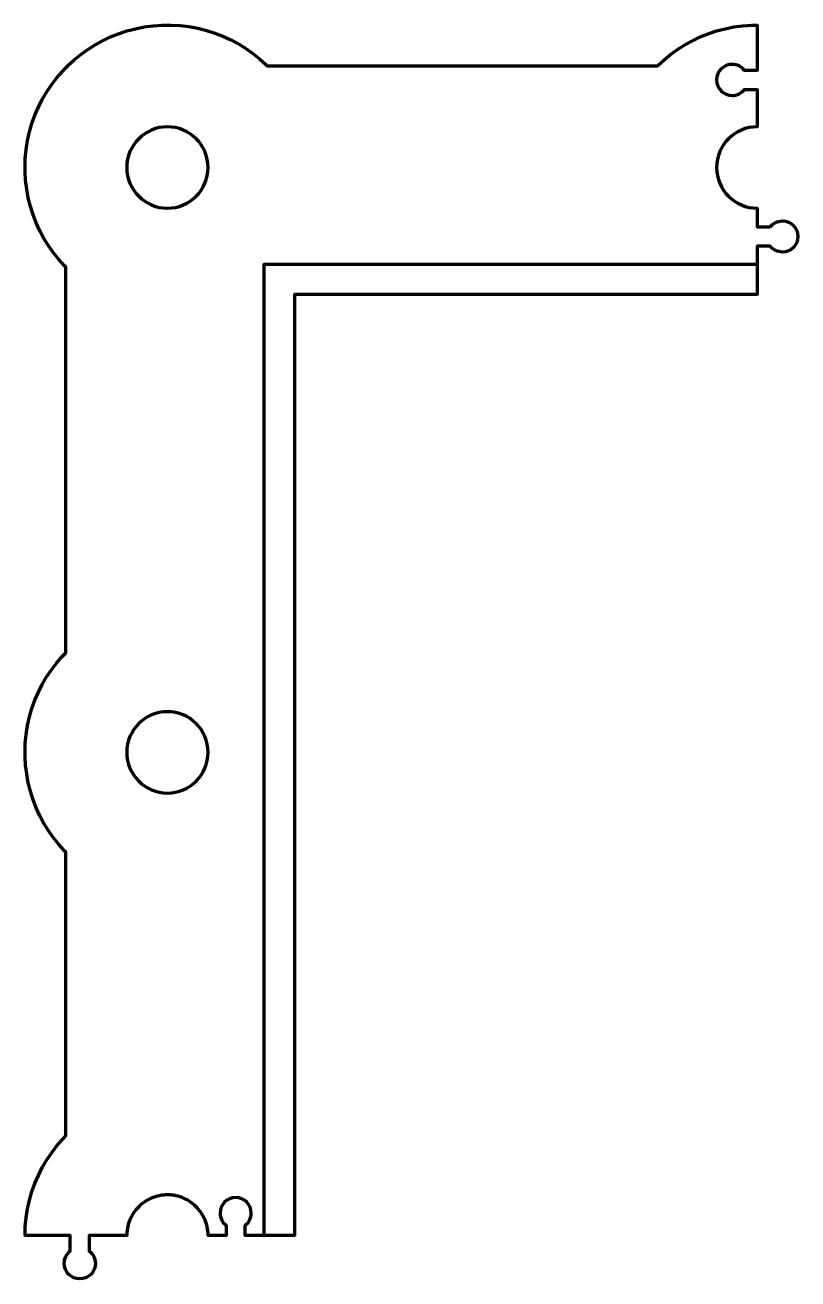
# Model space of a CAD drawing. Header units: centimetres. Extents: x -407 to -233, y -46 to 85.
# Drawn here: x -402.9 to -364.9, y 22 to 83.6 of the extents above; entities that cross this region are included whole.
import ezdxf

# ---------------------------------------------------------------- set-up
doc = ezdxf.new("R2010")
doc.units = ezdxf.units.CM
doc.header["$MEASUREMENT"] = 0
doc.layers.add('layer 1', color=7, linetype='Continuous')

msp = doc.modelspace()

# ---------------------------------------------------------------- linework, layer by layer
at = {"layer": 'layer 1', "lineweight": 100}
for points, knots in [([(-366.22767, 73.6761), (-366.22767, 73.6761), (-366.85875, 73.6761), (-366.85875, 73.6761), (-366.85875, 73.6761), (-366.85875, 73.6761), (-366.85875, 74.60027), (-366.85875, 74.60027), (-366.85875, 74.60027), (-367.96335, 74.60027), (-368.85875, 75.49566), (-368.85875, 76.60024), (-368.85875, 76.60024), (-368.85875, 77.70486), (-367.96331, 78.60024), (-366.85875, 78.60024), (-366.85875, 78.60024), (-366.85875, 78.60024), (-366.85875, 80.43671), (-366.85875, 80.43671), (-366.85875, 80.43671), (-366.85875, 80.43671), (-367.48711, 80.43671), (-367.48711, 80.43671), (-367.48711, 80.43671), (-367.62711, 80.25621), (-367.84599, 80.14002), (-368.09211, 80.14002), (-368.09211, 80.14002), (-368.51483, 80.14009), (-368.85735, 80.48262), (-368.85735, 80.90527), (-368.85735, 80.90527), (-368.85735, 81.32793), (-368.51467, 81.67052), (-368.09211, 81.67052), (-368.09211, 81.67052), (-367.84619, 81.67059), (-367.62723, 81.55448), (-367.48703, 81.3738), (-367.48703, 81.3738), (-367.48703, 81.3738), (-366.85875, 81.37381), (-366.85875, 81.37381), (-366.85875, 81.37381), (-366.85875, 81.37381), (-366.85875, 83.59941), (-366.85875, 83.59941), (-366.85875, 83.59941), (-366.85875, 83.59941), (-367.12579, 83.59766), (-367.12579, 83.59766), (-367.12579, 83.59766), (-367.12579, 83.59766), (-367.56839, 83.56686), (-367.56839, 83.56686), (-367.56839, 83.56686), (-367.56839, 83.56686), (-368.00559, 83.50852), (-368.00559, 83.50852), (-368.00559, 83.50852), (-368.00559, 83.50852), (-368.43515, 83.42343), (-368.43515, 83.42343), (-368.43515, 83.42343), (-368.43515, 83.42343), (-368.85583, 83.31239), (-368.85583, 83.31239), (-368.85583, 83.31239), (-368.85583, 83.31239), (-369.26603, 83.1765), (-369.26603, 83.1765), (-369.26603, 83.1765), (-369.26603, 83.1765), (-369.66419, 83.01664), (-369.66419, 83.01664), (-369.66419, 83.01664), (-369.66419, 83.01664), (-370.04931, 82.83391), (-370.04931, 82.83391), (-370.04931, 82.83391), (-370.04931, 82.83391), (-370.42079, 82.62937), (-370.42079, 82.62937), (-370.42079, 82.62937), (-370.42079, 82.62937), (-370.77703, 82.40386), (-370.77703, 82.40386), (-370.77703, 82.40386), (-370.77703, 82.40386), (-371.11803, 82.15827), (-371.11803, 82.15827), (-371.11803, 82.15827), (-371.11803, 82.15827), (-371.44283, 81.89356), (-371.44283, 81.89356), (-371.44283, 81.89356), (-371.44283, 81.89356), (-371.75083, 81.61035), (-371.75083, 81.61035), (-371.75083, 81.61035), (-371.75083, 81.61035), (-371.76067, 81.60019), (-371.76067, 81.60019), (-371.76067, 81.60019), (-371.76067, 81.60019), (-390.95987, 81.60019), (-390.95987, 81.60019), (-390.95987, 81.60019), (-390.95987, 81.60019), (-391.02719, 81.66845), (-391.02719, 81.66845), (-391.02719, 81.66845), (-391.02719, 81.66845), (-391.33867, 81.94801), (-391.33867, 81.94801), (-391.33867, 81.94801), (-391.33867, 81.94801), (-391.66663, 82.209), (-391.66663, 82.209), (-391.66663, 82.209), (-391.66663, 82.209), (-392.01079, 82.45053), (-392.01079, 82.45053), (-392.01079, 82.45053), (-392.01079, 82.45053), (-392.37019, 82.67199), (-392.37019, 82.67199), (-392.37019, 82.67199), (-392.37019, 82.67199), (-392.74423, 82.87225), (-392.74423, 82.87225), (-392.74423, 82.87225), (-392.74423, 82.87225), (-393.13219, 83.05045), (-393.13219, 83.05045), (-393.13219, 83.05045), (-393.13219, 83.05045), (-393.53291, 83.20563), (-393.53291, 83.20563), (-393.53291, 83.20563), (-393.53291, 83.20563), (-393.94531, 83.33668), (-393.94531, 83.33668), (-393.94531, 83.33668), (-393.94531, 83.33668), (-394.36791, 83.44256), (-394.36791, 83.44256), (-394.36791, 83.44256), (-394.36791, 83.44256), (-394.79939, 83.52241), (-394.79939, 83.52241), (-394.79939, 83.52241), (-394.79939, 83.52241), (-395.23755, 83.57528), (-395.23755, 83.57528), (-395.23755, 83.57528), (-395.23755, 83.57528), (-395.68079, 83.60052), (-395.68079, 83.60052), (-395.68079, 83.60052), (-395.68079, 83.60052), (-396.12591, 83.59766), (-396.12591, 83.59766), (-396.12591, 83.59766), (-396.12591, 83.59766), (-396.56819, 83.56686), (-396.56819, 83.56686), (-396.56819, 83.56686), (-396.56819, 83.56686), (-397.00539, 83.50852), (-397.00539, 83.50852), (-397.00539, 83.50852), (-397.00539, 83.50852), (-397.43531, 83.42343), (-397.43531, 83.42343), (-397.43531, 83.42343), (-397.43531, 83.42343), (-397.85595, 83.31239), (-397.85595, 83.31239), (-397.85595, 83.31239), (-397.85595, 83.31239), (-398.26587, 83.1765), (-398.26587, 83.1765), (-398.26587, 83.1765), (-398.26587, 83.1765), (-398.66435, 83.01664), (-398.66435, 83.01664), (-398.66435, 83.01664), (-398.66435, 83.01664), (-399.04947, 82.83391), (-399.04947, 82.83391), (-399.04947, 82.83391), (-399.04947, 82.83391), (-399.42059, 82.62937), (-399.42059, 82.62937), (-399.42059, 82.62937), (-399.42059, 82.62937), (-399.77715, 82.40386), (-399.77715, 82.40386), (-399.77715, 82.40386), (-399.77715, 82.40386), (-400.11815, 82.15827), (-400.11815, 82.15827), (-400.11815, 82.15827), (-400.11815, 82.15827), (-400.44267, 81.89356), (-400.44267, 81.89356), (-400.44267, 81.89356), (-400.44267, 81.89356), (-400.75063, 81.61035), (-400.75063, 81.61035), (-400.75063, 81.61035), (-400.75063, 81.61035), (-400.76047, 81.60019), (-400.76047, 81.60019), (-400.76047, 81.60019), (-400.76047, 81.60019), (-400.85891, 81.49827), (-400.85891, 81.49827), (-400.85891, 81.49827), (-400.85891, 81.49827), (-401.04115, 81.30944), (-401.04115, 81.30944), (-401.04115, 81.30944), (-401.04115, 81.30944), (-401.31323, 80.99138), (-401.31323, 80.99138), (-401.31323, 80.99138), (-401.31323, 80.99138), (-401.56659, 80.65682), (-401.56659, 80.65682), (-401.56659, 80.65682), (-401.56659, 80.65682), (-401.80027, 80.30646), (-401.80027, 80.30646), (-401.80027, 80.30646), (-401.80027, 80.30646), (-402.01331, 79.94101), (-402.01331, 79.94101), (-402.01331, 79.94101), (-402.01331, 79.94101), (-402.20507, 79.56128), (-402.20507, 79.56128), (-402.20507, 79.56128), (-402.20507, 79.56128), (-402.37399, 79.16814), (-402.37399, 79.16814), (-402.37399, 79.16814), (-402.37399, 79.16814), (-402.51971, 78.76269), (-402.51971, 78.76269), (-402.51971, 78.76269), (-402.51971, 78.76269), (-402.64071, 78.34605), (-402.64071, 78.34605), (-402.64071, 78.34605), (-402.64071, 78.34605), (-402.73627, 77.91973), (-402.73627, 77.91973), (-402.73627, 77.91973), (-402.73627, 77.91973), (-402.80547, 77.48531), (-402.80547, 77.48531), (-402.80547, 77.48531), (-402.80547, 77.48531), (-402.84739, 77.0447), (-402.84739, 77.0447), (-402.84739, 77.0447), (-402.84739, 77.0447), (-402.85979, 76.64759), (-402.85979, 76.64759), (-402.85979, 76.64759), (-402.85979, 76.64759), (-402.85659, 76.37477), (-402.85659, 76.37477), (-402.85659, 76.37477), (-402.85659, 76.37477), (-402.83407, 75.97901), (-402.83407, 75.97901), (-402.83407, 75.97901), (-402.83407, 75.97901), (-402.78103, 75.54062), (-402.78103, 75.54062), (-402.78103, 75.54062), (-402.78103, 75.54062), (-402.70103, 75.10922), (-402.70103, 75.10922), (-402.70103, 75.10922), (-402.70103, 75.10922), (-402.59531, 74.68663), (-402.59531, 74.68663), (-402.59531, 74.68663), (-402.59531, 74.68663), (-402.46419, 74.27427), (-402.46419, 74.27427), (-402.46419, 74.27427), (-402.46419, 74.27427), (-402.30923, 73.87359), (-402.30923, 73.87359), (-402.30923, 73.87359), (-402.30923, 73.87359), (-402.13079, 73.48568), (-402.13079, 73.48568), (-402.13079, 73.48568), (-402.13079, 73.48568), (-401.93075, 73.11151), (-401.93075, 73.11151), (-401.93075, 73.11151), (-401.93075, 73.11151), (-401.70915, 72.7521), (-401.70915, 72.7521), (-401.70915, 72.7521), (-401.70915, 72.7521), (-401.46755, 72.40793), (-401.46755, 72.40793), (-401.46755, 72.40793), (-401.46755, 72.40793), (-401.20655, 72.07995), (-401.20655, 72.07995), (-401.20655, 72.07995), (-401.20655, 72.07995), (-400.92715, 71.76864), (-400.92715, 71.76864), (-400.92715, 71.76864), (-400.92715, 71.76864), (-400.85891, 71.70125), (-400.85891, 71.70125), (-400.85891, 71.70125), (-400.85891, 71.70125), (-400.85891, 52.74817), (-400.85891, 52.74817), (-400.85891, 52.74817), (-400.85891, 52.74817), (-401.04115, 52.5593), (-401.04115, 52.5593), (-401.04115, 52.5593), (-401.04115, 52.5593), (-401.31323, 52.24124), (-401.31323, 52.24124), (-401.31323, 52.24124), (-401.31323, 52.24124), (-401.56659, 51.90672), (-401.56659, 51.90672), (-401.56659, 51.90672), (-401.56659, 51.90672), (-401.80027, 51.55635), (-401.80027, 51.55635), (-401.80027, 51.55635), (-401.80027, 51.55635), (-402.01331, 51.19095), (-402.01331, 51.19095), (-402.01331, 51.19095), (-402.01331, 51.19095), (-402.20507, 50.81118), (-402.20507, 50.81118), (-402.20507, 50.81118), (-402.20507, 50.81118), (-402.37399, 50.41804), (-402.37399, 50.41804), (-402.37399, 50.41804), (-402.37399, 50.41804), (-402.51971, 50.01255), (-402.51971, 50.01255), (-402.51971, 50.01255), (-402.51971, 50.01255), (-402.64071, 49.59591), (-402.64071, 49.59591), (-402.64071, 49.59591), (-402.64071, 49.59591), (-402.73627, 49.16959), (-402.73627, 49.16959), (-402.73627, 49.16959), (-402.73627, 49.16959), (-402.80547, 48.73517), (-402.80547, 48.73517), (-402.80547, 48.73517), (-402.80547, 48.73517), (-402.84739, 48.29456), (-402.84739, 48.29456), (-402.84739, 48.29456), (-402.84739, 48.29456), (-402.86011, 47.89748), (-402.86011, 47.89748), (-402.86011, 47.89748), (-402.86011, 47.89748), (-402.85659, 47.62463), (-402.85659, 47.62463), (-402.85659, 47.62463), (-402.85659, 47.62463), (-402.83407, 47.22887), (-402.83407, 47.22887), (-402.83407, 47.22887), (-402.83407, 47.22887), (-402.78103, 46.79052), (-402.78103, 46.79052), (-402.78103, 46.79052), (-402.78103, 46.79052), (-402.70135, 46.35912), (-402.70135, 46.35912), (-402.70135, 46.35912), (-402.70135, 46.35912), (-402.59531, 45.93649), (-402.59531, 45.93649), (-402.59531, 45.93649), (-402.59531, 45.93649), (-402.46419, 45.52413), (-402.46419, 45.52413), (-402.46419, 45.52413), (-402.46419, 45.52413), (-402.30923, 45.12345), (-402.30923, 45.12345), (-402.30923, 45.12345), (-402.30923, 45.12345), (-402.13079, 44.73554), (-402.13079, 44.73554), (-402.13079, 44.73554), (-402.13079, 44.73554), (-401.93075, 44.36141), (-401.93075, 44.36141), (-401.93075, 44.36141), (-401.93075, 44.36141), (-401.70915, 44.00192), (-401.70915, 44.00192), (-401.70915, 44.00192), (-401.70915, 44.00192), (-401.46755, 43.65787), (-401.46755, 43.65787), (-401.46755, 43.65787), (-401.46755, 43.65787), (-401.20655, 43.32981), (-401.20655, 43.32981), (-401.20655, 43.32981), (-401.20655, 43.32981), (-400.92715, 43.01854), (-400.92715, 43.01854), (-400.92715, 43.01854), (-400.92715, 43.01854), (-400.85891, 42.95111), (-400.85891, 42.95111), (-400.85891, 42.95111), (-400.85891, 42.95111), (-400.85891, 28.99818), (-400.85891, 28.99818), (-400.85891, 28.99818), (-400.85891, 28.99818), (-401.04115, 28.80931), (-401.04115, 28.80931), (-401.04115, 28.80931), (-401.04115, 28.80931), (-401.31323, 28.49121), (-401.31323, 28.49121), (-401.31323, 28.49121), (-401.31323, 28.49121), (-401.56659, 28.15668), (-401.56659, 28.15668), (-401.56659, 28.15668), (-401.56659, 28.15668), (-401.80027, 27.80636), (-401.80027, 27.80636), (-401.80027, 27.80636), (-401.80027, 27.80636), (-402.01331, 27.44092), (-402.01331, 27.44092), (-402.01331, 27.44092), (-402.01331, 27.44092), (-402.20507, 27.06119), (-402.20507, 27.06119), (-402.20507, 27.06119), (-402.20507, 27.06119), (-402.37399, 26.66805), (-402.37399, 26.66805), (-402.37399, 26.66805), (-402.37399, 26.66805), (-402.51971, 26.26254), (-402.51971, 26.26254), (-402.51971, 26.26254), (-402.51971, 26.26254), (-402.64071, 25.8459), (-402.64071, 25.8459), (-402.64071, 25.8459), (-402.64071, 25.8459), (-402.73627, 25.41958), (-402.73627, 25.41958), (-402.73627, 25.41958), (-402.73627, 25.41958), (-402.80547, 24.98516), (-402.80547, 24.98516), (-402.80547, 24.98516), (-402.80547, 24.98516), (-402.84739, 24.54455), (-402.84739, 24.54455), (-402.84739, 24.54455), (-402.84739, 24.54455), (-402.86011, 24.14747), (-402.86011, 24.14747), (-402.86011, 24.14747), (-402.86011, 24.14747), (-402.85947, 24.10016), (-402.85947, 24.10016), (-402.85947, 24.10016), (-402.85947, 24.10016), (-400.63791, 24.10016), (-400.63791, 24.10016), (-400.63791, 24.10016), (-400.63791, 24.10016), (-400.63791, 23.34003), (-400.63791, 23.34003), (-400.63791, 23.34003), (-400.81859, 23.19983), (-400.93443, 22.98095), (-400.93443, 22.73497), (-400.93443, 22.73497), (-400.93443, 22.31234), (-400.59175, 21.96971), (-400.16915, 21.96971), (-400.16915, 21.96971), (-399.74667, 21.96972), (-399.40387, 22.31232), (-399.40387, 22.73497), (-399.40387, 22.73497), (-399.40387, 22.98106), (-399.52003, 23.2), (-399.70051, 23.33998), (-399.70051, 23.33998), (-399.70051, 23.33998), (-399.70067, 24.10016), (-399.70067, 24.10016), (-399.70067, 24.10016), (-399.70067, 24.10016), (-397.85883, 24.10015), (-397.85883, 24.10015), (-397.85883, 24.10015), (-397.85883, 24.10015), (-397.85867, 24.1132), (-397.85867, 24.11737), (-397.85867, 24.11737), (-397.85867, 24.13519), (-397.85807, 24.15793), (-397.85731, 24.17744), (-397.85731, 24.17744), (-397.85503, 24.24469), (-397.84875, 24.31295), (-397.83939, 24.37983), (-397.83939, 24.37983), (-397.83375, 24.42106), (-397.82655, 24.46236), (-397.81815, 24.5032), (-397.81815, 24.5032), (-397.81151, 24.53562), (-397.80407, 24.56788), (-397.79587, 24.59996), (-397.79587, 24.59996), (-397.77979, 24.66353), (-397.75995, 24.72614), (-397.73743, 24.78779), (-397.73743, 24.78779), (-397.64643, 25.03748), (-397.50411, 25.26805), (-397.32299, 25.46256), (-397.32299, 25.46256), (-397.13715, 25.66246), (-396.90995, 25.82402), (-396.65967, 25.93335), (-396.65967, 25.93335), (-396.53199, 25.98917), (-396.39851, 26.03158), (-396.26183, 26.05951), (-396.26183, 26.05951), (-396.19639, 26.07295), (-396.12999, 26.08291), (-396.06331, 26.08985), (-396.06331, 26.08985), (-395.99543, 26.09692), (-395.92707, 26.0997), (-395.85883, 26.10013), (-395.85883, 26.10013), (-395.81603, 26.09986), (-395.77307, 26.09894), (-395.73035, 26.09609), (-395.73035, 26.09609), (-395.69667, 26.09385), (-395.66279, 26.09095), (-395.62915, 26.0871), (-395.62915, 26.0871), (-395.56267, 26.0795), (-395.49671, 26.06855), (-395.43139, 26.05436), (-395.43139, 26.05436), (-395.29535, 26.02481), (-395.16263, 25.98074), (-395.03575, 25.92346), (-395.03575, 25.92346), (-394.79431, 25.81445), (-394.57507, 25.65648), (-394.39459, 25.46257), (-394.39459, 25.46257), (-394.20823, 25.26214), (-394.06263, 25.02316), (-393.97187, 24.76475), (-393.97187, 24.76475), (-393.94755, 24.69504), (-393.92663, 24.62344), (-393.90995, 24.55181), (-393.90995, 24.55181), (-393.89515, 24.48761), (-393.88323, 24.41906), (-393.87475, 24.35487), (-393.87475, 24.35487), (-393.86627, 24.2909), (-393.86111, 24.21083), (-393.85931, 24.15175), (-393.85931, 24.15175), (-393.85931, 24.144), (-393.85883, 24.10016), (-393.85883, 24.10016), (-393.85883, 24.10016), (-393.85883, 24.10016), (-392.97347, 24.10016), (-392.97347, 24.10016), (-392.97347, 24.10016), (-392.97347, 24.10016), (-392.97347, 24.59933), (-392.97347, 24.59933), (-392.97347, 24.59933), (-393.15411, 24.73931), (-393.27011, 24.95825), (-393.27011, 25.20432), (-393.27011, 25.20432), (-393.27011, 25.62698), (-392.92743, 25.96959), (-392.50483, 25.96959), (-392.50483, 25.96959), (-392.08223, 25.9696), (-391.73955, 25.62697), (-391.73955, 25.20432), (-391.73955, 25.20432), (-391.73955, 24.95837), (-391.85559, 24.73948), (-392.03623, 24.59928), (-392.03623, 24.59928), (-392.03623, 24.59928), (-392.03651, 24.10016), (-392.03651, 24.10016), (-392.03651, 24.10016), (-392.03651, 24.10016), (-391.10911, 24.10016), (-391.10911, 24.10016), (-391.10911, 24.10016), (-391.10911, 24.10016), (-389.60891, 24.10016), (-389.60891, 24.10016), (-389.60891, 24.10016), (-389.60891, 24.10016), (-389.60891, 70.35021), (-389.60891, 70.35021), (-389.60891, 70.35021), (-389.60891, 70.35021), (-366.85875, 70.35021), (-366.85875, 70.35021), (-366.85875, 70.35021), (-366.85875, 70.35021), (-366.85875, 71.85024), (-366.85875, 71.85024), (-366.85875, 71.85024), (-366.85875, 71.85024), (-366.85875, 72.739), (-366.85875, 72.739), (-366.85875, 72.739), (-366.85875, 72.739), (-366.22787, 72.739), (-366.22787, 72.739), (-366.22787, 72.739), (-366.08755, 72.55827), (-365.86867, 72.44221), (-365.62271, 72.44221), (-365.62271, 72.44221), (-365.20015, 72.44222), (-364.85735, 72.78482), (-364.85735, 73.20747), (-364.85735, 73.20747), (-364.85735, 73.63015), (-365.20007, 73.97273), (-365.62271, 73.97273), (-365.62271, 73.97273), (-365.86877, 73.97273), (-366.08767, 73.85659), (-366.22767, 73.6761)], [0, 0, 0, 0, 0.00578035, 0.00578035, 0.00578035, 0.00578035, 0.01156069, 0.01156069, 0.01156069, 0.01156069, 0.01734104, 0.01734104, 0.01734104, 0.01734104, 0.02312139, 0.02312139, 0.02312139, 0.02312139, 0.02890173, 0.02890173, 0.02890173, 0.02890173, 0.03468208, 0.03468208, 0.03468208, 0.03468208, 0.04046243, 0.04046243, 0.04046243, 0.04046243, 0.04624277, 0.04624277, 0.04624277, 0.04624277, 0.05202312, 0.05202312, 0.05202312, 0.05202312, 0.05780347, 0.05780347, 0.05780347, 0.05780347, 0.06358382, 0.06358382, 0.06358382, 0.06358382, 0.06936416, 0.06936416, 0.06936416, 0.06936416, 0.07514451, 0.07514451, 0.07514451, 0.07514451, 0.08092486, 0.08092486, 0.08092486, 0.08092486, 0.0867052, 0.0867052, 0.0867052, 0.0867052, 0.09248555, 0.09248555, 0.09248555, 0.09248555, 0.0982659, 0.0982659, 0.0982659, 0.0982659, 0.10404624, 0.10404624, 0.10404624, 0.10404624, 0.10982659, 0.10982659, 0.10982659, 0.10982659, 0.11560694, 0.11560694, 0.11560694, 0.11560694, 0.12138728, 0.12138728, 0.12138728, 0.12138728, 0.12716763, 0.12716763, 0.12716763, 0.12716763, 0.13294798, 0.13294798, 0.13294798, 0.13294798, 0.13872832, 0.13872832, 0.13872832, 0.13872832, 0.14450867, 0.14450867, 0.14450867, 0.14450867, 0.15028902, 0.15028902, 0.15028902, 0.15028902, 0.15606936, 0.15606936, 0.15606936, 0.15606936, 0.16184971, 0.16184971, 0.16184971, 0.16184971, 0.16763006, 0.16763006, 0.16763006, 0.16763006, 0.1734104, 0.1734104, 0.1734104, 0.1734104, 0.17919075, 0.17919075, 0.17919075, 0.17919075, 0.1849711, 0.1849711, 0.1849711, 0.1849711, 0.19075145, 0.19075145, 0.19075145, 0.19075145, 0.19653179, 0.19653179, 0.19653179, 0.19653179, 0.20231214, 0.20231214, 0.20231214, 0.20231214, 0.20809249, 0.20809249, 0.20809249, 0.20809249, 0.21387283, 0.21387283, 0.21387283, 0.21387283, 0.21965318, 0.21965318, 0.21965318, 0.21965318, 0.22543353, 0.22543353, 0.22543353, 0.22543353, 0.23121387, 0.23121387, 0.23121387, 0.23121387, 0.23699422, 0.23699422, 0.23699422, 0.23699422, 0.24277457, 0.24277457, 0.24277457, 0.24277457, 0.24855491, 0.24855491, 0.24855491, 0.24855491, 0.25433526, 0.25433526, 0.25433526, 0.25433526, 0.26011561, 0.26011561, 0.26011561, 0.26011561, 0.26589595, 0.26589595, 0.26589595, 0.26589595, 0.2716763, 0.2716763, 0.2716763, 0.2716763, 0.27745665, 0.27745665, 0.27745665, 0.27745665, 0.28323699, 0.28323699, 0.28323699, 0.28323699, 0.28901734, 0.28901734, 0.28901734, 0.28901734, 0.29479769, 0.29479769, 0.29479769, 0.29479769, 0.30057803, 0.30057803, 0.30057803, 0.30057803, 0.30635838, 0.30635838, 0.30635838, 0.30635838, 0.31213873, 0.31213873, 0.31213873, 0.31213873, 0.31791908, 0.31791908, 0.31791908, 0.31791908, 0.32369942, 0.32369942, 0.32369942, 0.32369942, 0.32947977, 0.32947977, 0.32947977, 0.32947977, 0.33526012, 0.33526012, 0.33526012, 0.33526012, 0.34104046, 0.34104046, 0.34104046, 0.34104046, 0.34682081, 0.34682081, 0.34682081, 0.34682081, 0.35260116, 0.35260116, 0.35260116, 0.35260116, 0.3583815, 0.3583815, 0.3583815, 0.3583815, 0.36416185, 0.36416185, 0.36416185, 0.36416185, 0.3699422, 0.3699422, 0.3699422, 0.3699422, 0.37572254, 0.37572254, 0.37572254, 0.37572254, 0.38150289, 0.38150289, 0.38150289, 0.38150289, 0.38728324, 0.38728324, 0.38728324, 0.38728324, 0.39306358, 0.39306358, 0.39306358, 0.39306358, 0.39884393, 0.39884393, 0.39884393, 0.39884393, 0.40462428, 0.40462428, 0.40462428, 0.40462428, 0.41040462, 0.41040462, 0.41040462, 0.41040462, 0.41618497, 0.41618497, 0.41618497, 0.41618497, 0.42196532, 0.42196532, 0.42196532, 0.42196532, 0.42774566, 0.42774566, 0.42774566, 0.42774566, 0.43352601, 0.43352601, 0.43352601, 0.43352601, 0.43930636, 0.43930636, 0.43930636, 0.43930636, 0.44508671, 0.44508671, 0.44508671, 0.44508671, 0.45086705, 0.45086705, 0.45086705, 0.45086705, 0.4566474, 0.4566474, 0.4566474, 0.4566474, 0.46242775, 0.46242775, 0.46242775, 0.46242775, 0.46820809, 0.46820809, 0.46820809, 0.46820809, 0.47398844, 0.47398844, 0.47398844, 0.47398844, 0.47976879, 0.47976879, 0.47976879, 0.47976879, 0.48554913, 0.48554913, 0.48554913, 0.48554913, 0.49132948, 0.49132948, 0.49132948, 0.49132948, 0.49710983, 0.49710983, 0.49710983, 0.49710983, 0.50289017, 0.50289017, 0.50289017, 0.50289017, 0.50867052, 0.50867052, 0.50867052, 0.50867052, 0.51445087, 0.51445087, 0.51445087, 0.51445087, 0.52023121, 0.52023121, 0.52023121, 0.52023121, 0.52601156, 0.52601156, 0.52601156, 0.52601156, 0.53179191, 0.53179191, 0.53179191, 0.53179191, 0.53757225, 0.53757225, 0.53757225, 0.53757225, 0.5433526, 0.5433526, 0.5433526, 0.5433526, 0.54913295, 0.54913295, 0.54913295, 0.54913295, 0.55491329, 0.55491329, 0.55491329, 0.55491329, 0.56069364, 0.56069364, 0.56069364, 0.56069364, 0.56647399, 0.56647399, 0.56647399, 0.56647399, 0.57225434, 0.57225434, 0.57225434, 0.57225434, 0.57803468, 0.57803468, 0.57803468, 0.57803468, 0.58381503, 0.58381503, 0.58381503, 0.58381503, 0.58959538, 0.58959538, 0.58959538, 0.58959538, 0.59537572, 0.59537572, 0.59537572, 0.59537572, 0.60115607, 0.60115607, 0.60115607, 0.60115607, 0.60693642, 0.60693642, 0.60693642, 0.60693642, 0.61271676, 0.61271676, 0.61271676, 0.61271676, 0.61849711, 0.61849711, 0.61849711, 0.61849711, 0.62427746, 0.62427746, 0.62427746, 0.62427746, 0.6300578, 0.6300578, 0.6300578, 0.6300578, 0.63583815, 0.63583815, 0.63583815, 0.63583815, 0.6416185, 0.6416185, 0.6416185, 0.6416185, 0.64739884, 0.64739884, 0.64739884, 0.64739884, 0.65317919, 0.65317919, 0.65317919, 0.65317919, 0.65895954, 0.65895954, 0.65895954, 0.65895954, 0.66473988, 0.66473988, 0.66473988, 0.66473988, 0.67052023, 0.67052023, 0.67052023, 0.67052023, 0.67630058, 0.67630058, 0.67630058, 0.67630058, 0.68208092, 0.68208092, 0.68208092, 0.68208092, 0.68786127, 0.68786127, 0.68786127, 0.68786127, 0.69364162, 0.69364162, 0.69364162, 0.69364162, 0.69942197, 0.69942197, 0.69942197, 0.69942197, 0.70520231, 0.70520231, 0.70520231, 0.70520231, 0.71098266, 0.71098266, 0.71098266, 0.71098266, 0.71676301, 0.71676301, 0.71676301, 0.71676301, 0.72254335, 0.72254335, 0.72254335, 0.72254335, 0.7283237, 0.7283237, 0.7283237, 0.7283237, 0.73410405, 0.73410405, 0.73410405, 0.73410405, 0.73988439, 0.73988439, 0.73988439, 0.73988439, 0.74566474, 0.74566474, 0.74566474, 0.74566474, 0.75144509, 0.75144509, 0.75144509, 0.75144509, 0.75722543, 0.75722543, 0.75722543, 0.75722543, 0.76300578, 0.76300578, 0.76300578, 0.76300578, 0.76878613, 0.76878613, 0.76878613, 0.76878613, 0.77456647, 0.77456647, 0.77456647, 0.77456647, 0.78034682, 0.78034682, 0.78034682, 0.78034682, 0.78612717, 0.78612717, 0.78612717, 0.78612717, 0.79190751, 0.79190751, 0.79190751, 0.79190751, 0.79768786, 0.79768786, 0.79768786, 0.79768786, 0.80346821, 0.80346821, 0.80346821, 0.80346821, 0.80924855, 0.80924855, 0.80924855, 0.80924855, 0.8150289, 0.8150289, 0.8150289, 0.8150289, 0.82080925, 0.82080925, 0.82080925, 0.82080925, 0.8265896, 0.8265896, 0.8265896, 0.8265896, 0.83236994, 0.83236994, 0.83236994, 0.83236994, 0.83815029, 0.83815029, 0.83815029, 0.83815029, 0.84393064, 0.84393064, 0.84393064, 0.84393064, 0.84971098, 0.84971098, 0.84971098, 0.84971098, 0.85549133, 0.85549133, 0.85549133, 0.85549133, 0.86127168, 0.86127168, 0.86127168, 0.86127168, 0.86705202, 0.86705202, 0.86705202, 0.86705202, 0.87283237, 0.87283237, 0.87283237, 0.87283237, 0.87861272, 0.87861272, 0.87861272, 0.87861272, 0.88439306, 0.88439306, 0.88439306, 0.88439306, 0.89017341, 0.89017341, 0.89017341, 0.89017341, 0.89595376, 0.89595376, 0.89595376, 0.89595376, 0.9017341, 0.9017341, 0.9017341, 0.9017341, 0.90751445, 0.90751445, 0.90751445, 0.90751445, 0.9132948, 0.9132948, 0.9132948, 0.9132948, 0.91907514, 0.91907514, 0.91907514, 0.91907514, 0.92485549, 0.92485549, 0.92485549, 0.92485549, 0.93063584, 0.93063584, 0.93063584, 0.93063584, 0.93641618, 0.93641618, 0.93641618, 0.93641618, 0.94219653, 0.94219653, 0.94219653, 0.94219653, 0.94797688, 0.94797688, 0.94797688, 0.94797688, 0.95375723, 0.95375723, 0.95375723, 0.95375723, 0.95953757, 0.95953757, 0.95953757, 0.95953757, 0.96531792, 0.96531792, 0.96531792, 0.96531792, 0.97109827, 0.97109827, 0.97109827, 0.97109827, 0.97687861, 0.97687861, 0.97687861, 0.97687861, 0.98265896, 0.98265896, 0.98265896, 0.98265896, 0.98843931, 0.98843931, 0.98843931, 0.98843931, 1, 1, 1, 1]), ([(-397.85879, 76.60024), (-397.85883, 77.70486), (-396.96331, 78.60024), (-395.85879, 78.60024), (-395.85879, 78.60024), (-394.75431, 78.60029), (-393.85875, 77.7048), (-393.85875, 76.60024), (-393.85875, 76.60024), (-393.85875, 75.4957), (-394.75423, 74.60024), (-395.85879, 74.60024), (-395.85879, 74.60024), (-396.96347, 74.60027), (-397.85879, 75.49566), (-397.85879, 76.60024)], [0, 0, 0, 0, 0.2, 0.2, 0.2, 0.2, 0.4, 0.4, 0.4, 0.4, 0.6, 0.6, 0.6, 0.6, 1, 1, 1, 1]), ([(-397.85879, 47.85013), (-397.85883, 48.95472), (-396.96335, 49.85013), (-395.85883, 49.85013), (-395.85883, 49.85013), (-394.75431, 49.85015), (-393.85883, 48.9547), (-393.85883, 47.85013), (-393.85883, 47.85013), (-393.85883, 46.74559), (-394.75423, 45.85013), (-395.85883, 45.85013), (-395.85883, 45.85013), (-396.96347, 45.85017), (-397.85879, 46.74556), (-397.85879, 47.85013)], [0, 0, 0, 0, 0.2, 0.2, 0.2, 0.2, 0.4, 0.4, 0.4, 0.4, 0.6, 0.6, 0.6, 0.6, 1, 1, 1, 1])]:
    msp.add_open_spline(points, degree=3, knots=knots, dxfattribs=at)
at = {"layer": 'layer 1', "color": 1, "lineweight": 100}
msp.add_open_spline([(-391.10911, 24.10016), (-391.10911, 24.10016), (-391.10911, 36.03771), (-391.10911, 36.03771), (-391.10911, 36.03771), (-391.10911, 36.03771), (-391.10911, 47.97519), (-391.10911, 47.97519), (-391.10911, 47.97519), (-391.10911, 47.97519), (-391.10911, 59.91272), (-391.10911, 59.91272), (-391.10911, 59.91272), (-391.10911, 59.91272), (-391.10911, 71.85024), (-391.10911, 71.85024), (-391.10911, 71.85024), (-391.10911, 71.85024), (-385.04643, 71.85024), (-385.04643, 71.85024), (-385.04643, 71.85024), (-385.04643, 71.85024), (-382.01527, 71.85024), (-382.01527, 71.85024), (-382.01527, 71.85024), (-382.01527, 71.85024), (-378.98379, 71.85024), (-378.98379, 71.85024), (-378.98379, 71.85024), (-378.98379, 71.85024), (-372.92143, 71.85024), (-372.92143, 71.85024), (-372.92143, 71.85024), (-372.92143, 71.85024), (-366.85875, 71.85024), (-366.85875, 71.85024)], degree=3, knots=[0, 0, 0, 0, 0.1, 0.1, 0.1, 0.1, 0.2, 0.2, 0.2, 0.2, 0.3, 0.3, 0.3, 0.3, 0.4, 0.4, 0.4, 0.4, 0.5, 0.5, 0.5, 0.5, 0.6, 0.6, 0.6, 0.6, 0.7, 0.7, 0.7, 0.7, 0.8, 0.8, 0.8, 0.8, 1, 1, 1, 1], dxfattribs=at)

doc.saveas('drawing.dxf')
